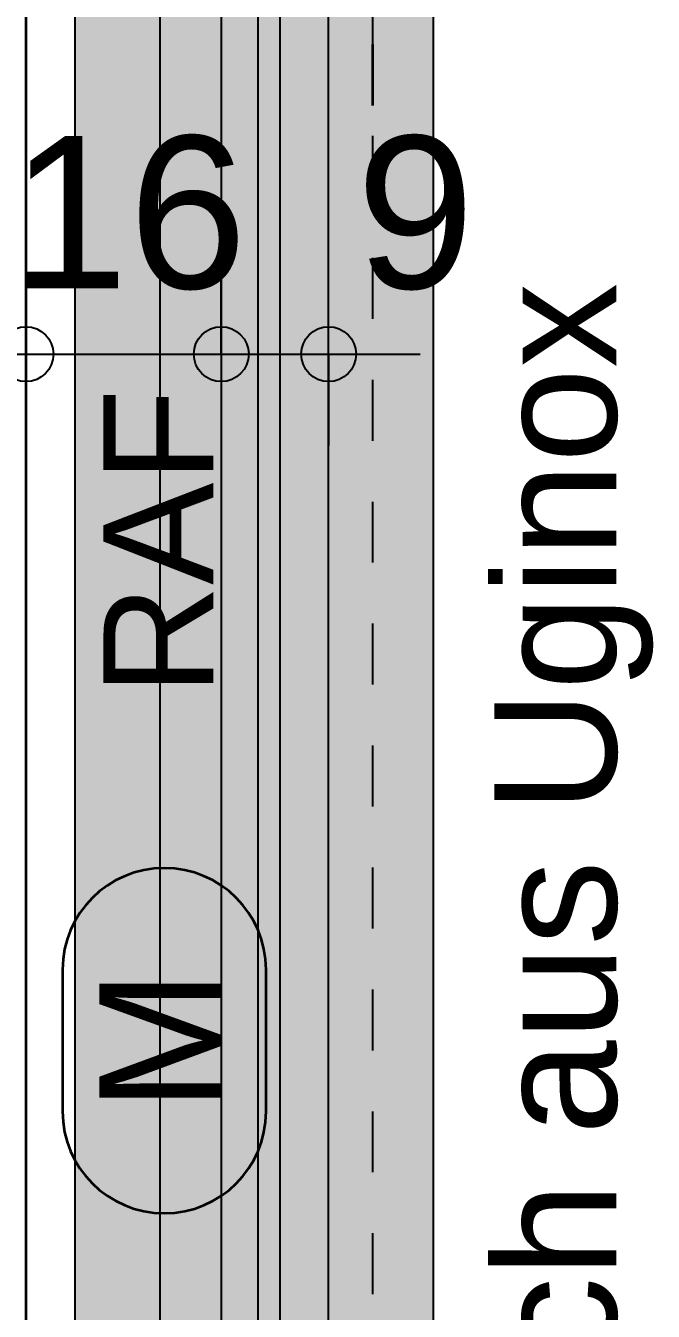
# Model space of a CAD drawing. Header units: centimetres. Extents: x 0.3 to 84.3, y 0.3 to 59.7.
# Drawn here: x 62.72 to 63.748, y 13.404 to 15.513 of the extents above; entities that cross this region are included whole.
import ezdxf

# ---------------------------------------------------------------- set-up
doc = ezdxf.new("R2010")
doc.units = ezdxf.units.CM
for name, pattern in [('AUSGEZOGEN', [0]), ('LINIE_17', [0.05, 0, -0.05]), ('PHANTOM', [63.5, 31.75, -6.35, 6.35, -6.35, 6.35, -6.35]), ('PUNKT', [6.35, 0, -6.35]), ('VERDECKT', [9.525, 6.35, -3.175])]:
    doc.linetypes.add(name, pattern=pattern)
for name, color, linetype, lineweight in [('Bodenplatte', 7, 'AUSGEZOGEN', 35), ('Daemmung', 7, 'AUSGEZOGEN', 35), ('Decke', 7, 'AUSGEZOGEN', 35), ('Fenster', 7, 'AUSGEZOGEN', 35), ('Holz Fassadenverkleidung', 7, 'AUSGEZOGEN', 35), ('Holzgelaender', 7, 'AUSGEZOGEN', 50), ('Konstruktion oben', 7, 'VERDECKT', 25), ('Rolladen', 7, 'AUSGEZOGEN', 25), ('Spengler', 7, 'AUSGEZOGEN', 35), ('Text Werkplan Ausfuehrung', 7, 'AUSGEZOGEN', 50), ('Werkplan- Ausfuehrungsmasse', 7, 'AUSGEZOGEN', 25)]:
    doc.layers.add(name, color=color, linetype=linetype, lineweight=lineweight)
doc.layers.add('Elektro Text', color=7, linetype='AUSGEZOGEN', lineweight=35, true_color=0x656565)
doc.styles.add('ARIAL', font='ARIAL.TTF')

msp = doc.modelspace()

# ---------------------------------------------------------------- hatches: boundary and pattern name
at = {"layer": 'Holzgelaender', "linetype": 'AUSGEZOGEN', "lineweight": 25, "true_color": 0xe3e3e3}
msp.add_hatch(color=254, dxfattribs=at).paths.add_polyline_path([(63.136, 11.144), (63.216, 11.144), (63.216, 15.578), (63.136, 15.578)])
at = {"layer": 'Spengler', "linetype": 'AUSGEZOGEN', "lineweight": 25, "true_color": 0xfafafa}
msp.add_hatch(color=7, dxfattribs=at).paths.add_polyline_path([(57, 10.696), (63.388, 10.696), (63.388, 15.698), (63.288, 15.698), (63.288, 15.618), (62.8, 15.618), (62.8, 12.0786), (63.1, 12.0786), (63.1, 11.26), (62.4454, 11.26), (62.3654, 11.26), (62.3654, 11.644), (57, 11.644)])

# ---------------------------------------------------------------- linework, layer by layer
at = {"layer": 'Bodenplatte', "color": 92, "linetype": 'VERDECKT', "lineweight": 35, "true_color": 0x00c600}
msp.add_line((62.72, 15.818), (62.72, 11.044), dxfattribs=at)
at = {"layer": 'Daemmung', "color": 7, "linetype": 'VERDECKT', "lineweight": 25}
msp.add_line((63.04, 15.698), (63.04, 11.144), dxfattribs=at)
at = {"layer": 'Decke', "color": 96, "linetype": 'PHANTOM', "lineweight": 35, "true_color": 0x006e00}
msp.add_line((62.72, 15.818), (62.72, 11.564), dxfattribs=at)
at = {"layer": 'Elektro Text', "color": 40, "linetype": 'AUSGEZOGEN', "lineweight": 35}
for p, q in [((62.78, 13.9644), (62.78, 13.7316)), ((63.1133, 13.9644), (63.1133, 13.7316))]:
    msp.add_line(p, q, dxfattribs=at)
for centre, start, end in [((62.9467, 13.9644), 0, 180), ((62.9467, 13.7316), 180, 0)]:
    msp.add_arc(centre, 0.1667, start, end, dxfattribs=at)
at = {"layer": 'Fenster', "color": 7, "linetype": 'AUSGEZOGEN', "lineweight": 25}
for p, q in [((62.8, 15.618), (62.8, 12.0786)), ((62.72, 12.1172), (62.72, 15.5784)), ((62.72, 13.7167), (62.72, 13.9799))]:
    msp.add_line(p, q, dxfattribs=at)
for centre, start, end in [((62.7196, 13.9799), 0, 90), ((62.7196, 13.7167), 270, 0)]:
    msp.add_arc(centre, 0.0004, start, end, dxfattribs=at)
at = {"layer": 'Holz Fassadenverkleidung', "color": 7, "linetype": 'LINIE_17', "lineweight": 25}
msp.add_line((63.288, 47.732), (63.288, 10.796), dxfattribs=at)
at = {"layer": 'Holzgelaender', "color": 7, "linetype": 'AUSGEZOGEN', "lineweight": 25}
for p, q in [((63.136, 15.578), (63.136, 11.224)), ((63.216, 11.144), (63.216, 15.578))]:
    msp.add_line(p, q, dxfattribs=at)
at = {"layer": 'Konstruktion oben', "color": 7, "linetype": 'PUNKT', "lineweight": 35}
msp.add_line((63.288, 47.732), (63.288, 10.796), dxfattribs=at)
at = {"layer": 'Rolladen', "color": 7, "linetype": 'PHANTOM', "lineweight": 25}
for p, q in [((62.94, 12.0786), (62.94, 15.618)), ((63.1, 15.618), (63.1, 11.26))]:
    msp.add_line(p, q, dxfattribs=at)
at = {"layer": 'Spengler', "color": 7, "linetype": 'AUSGEZOGEN', "lineweight": 25}
msp.add_line((63.388, 10.696), (63.388, 15.698), dxfattribs=at)
at = {"layer": 'Werkplan- Ausfuehrungsmasse', "color": 7, "linetype": 'AUSGEZOGEN', "lineweight": 25}
for p, q in [((62.72, 14.974), (62.72, 15.124)), ((63.04, 14.974), (63.04, 15.124)), ((63.216, 14.974), (63.216, 15.124)), ((62.37, 14.974), (62.72, 14.974)), ((62.72, 14.974), (62.72, 14.824)), ((62.72, 14.974), (62.72, 14.974)), ((62.72, 14.974), (63.04, 14.974)), ((63.04, 14.974), (63.04, 14.824)), ((63.04, 14.974), (63.04, 14.974)), ((63.04, 14.974), (63.216, 14.974)), ((63.216, 14.974), (63.216, 14.824)), ((63.216, 14.974), (63.216, 14.974)), ((63.216, 14.974), (63.366, 14.974))]:
    msp.add_line(p, q, dxfattribs=at)
for centre in [(62.72, 14.974), (63.04, 14.974), (63.216, 14.974)]:
    msp.add_circle(centre, 0.045, dxfattribs=at)

# ---------------------------------------------------------------- texts
at = {"layer": 'Elektro Text', "color": 40, "linetype": 'AUSGEZOGEN', "lineweight": 35, "insert": (63.04, 13.7316), "char_height": 0.2, "width": 0.1, "attachment_point": 7, "rotation": 90, "style": 'ARIAL'}
msp.add_mtext('M', dxfattribs=at)
at = {"layer": 'Text Werkplan Ausfuehrung', "color": 7, "linetype": 'AUSGEZOGEN', "lineweight": 35, "attachment_point": 7, "rotation": 90, "style": 'ARIAL'}
for s, insert, char_height, width in [('Abdeckblech\\~aus\\~Uginox', (63.748, 12.016), 0.2, 0.1), ('RAF', (63.027, 14.414), 0.18, 0.09)]:
    msp.add_mtext(s, dxfattribs=dict(at, insert=insert, char_height=char_height, width=width))
at = {"layer": 'Werkplan- Ausfuehrungsmasse', "color": 7, "linetype": 'AUSGEZOGEN', "lineweight": 50, "char_height": 0.25, "width": 0.125, "attachment_point": 7, "style": 'ARIAL'}
for s, insert in [('16', (62.6938, 15.0783)), ('9', (63.261, 15.0783))]:
    msp.add_mtext(s, dxfattribs=dict(at, insert=insert))

doc.saveas('drawing.dxf')
